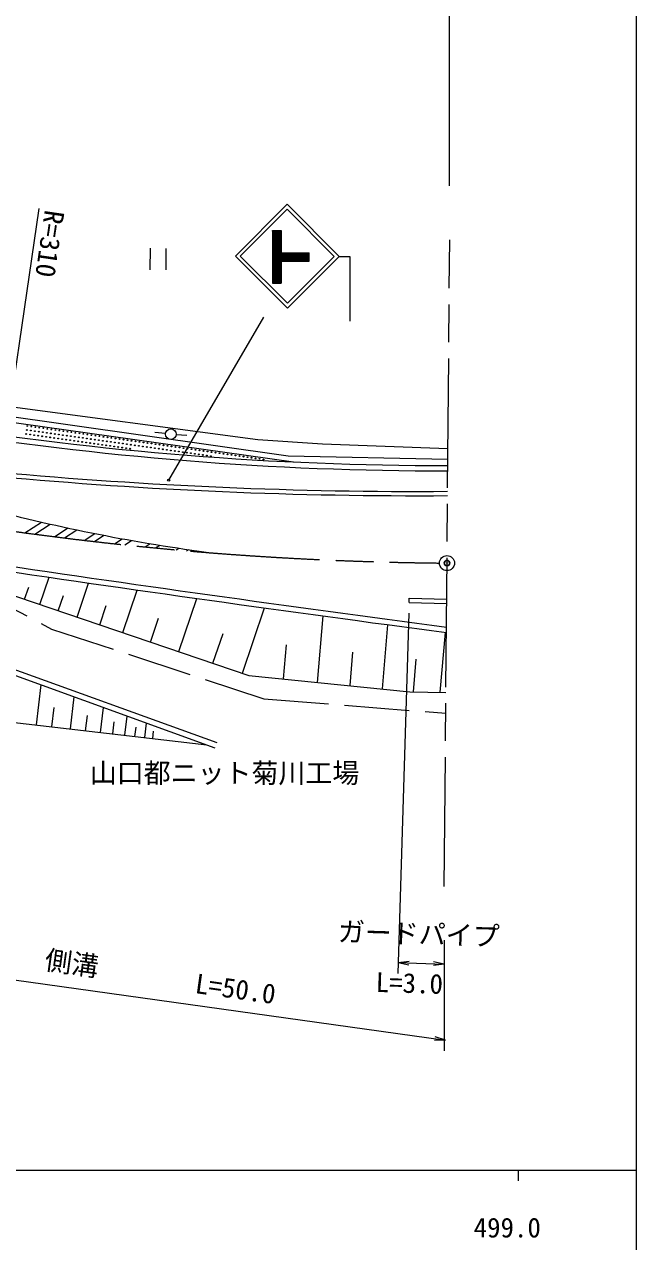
# Model space of a CAD drawing. Units: millimetres, scale not verified. Extents: x 40000 to 680000, y 20000 to 380000.
# Drawn here: x 522207 to 579000, y 198357 to 311315 of the extents above; entities that cross this region are included whole.
import ezdxf
from ezdxf.enums import TextEntityAlignment as Align

# ---------------------------------------------------------------- set-up
doc = ezdxf.new("R2010")
doc.units = ezdxf.units.MM
doc.header["$LTSCALE"] = 1000
doc.header["$PDMODE"] = 32
doc.header["$PDSIZE"] = 500
doc.linetypes.add('CHAIN', pattern=[18.5, 12, -1.5, 3.5, -1.5])
doc.linetypes.add('DASHED', pattern=[7.5, 6, -1.5])
for name, color, linetype, lineweight in [('M-BGD', 7, 'Continuous', 13), ('M-BMK', 2, 'CHAIN', 13), ('M-STR-HTXT', 7, 'Continuous', 13), ('M-STR-STRC', 7, 'Continuous', 13), ('M-TTL-BAND', 7, 'Continuous', 13)]:
    doc.layers.add(name, color=color, linetype=linetype, lineweight=lineweight)
doc.layers.add('M-OTRS', color=6, linetype='Continuous')
doc.styles.add('ＭＳ ゴシック', font='')
doc.styles.get('ＭＳ ゴシック').set_extended_font_data('MS Gothic')

# ---------------------------------------------------------------- blocks, each defined once
blk = doc.blocks.new('田')
at = {"color": 7, "linetype": 'Continuous', "lineweight": 13}
for p, q in [((-0.75, 2), (-0.75, 0)), ((0.75, 0), (0.75, 2))]:
    blk.add_line(p, q, dxfattribs=at)
blk = doc.blocks.new('open_arrow')
at = {"color": 0, "linetype": 'Continuous', "lineweight": -2}
blk.add_lwpolyline([(7.5, 1.25), (0, 0), (7.5, -1.25)], dxfattribs=at)

msp = doc.modelspace()

# ---------------------------------------------------------------- hatches: boundary and pattern name
at = {"layer": 'M-STR-STRC'}
h = msp.add_hatch(dxfattribs=at)
h.set_pattern_fill('USER', color=256, style=0, pattern_type=2)
h.set_pattern_definition([(45, (546026, 292171), (-28.28427, 28.28427), [])])
h.paths.add_polyline_path([(546026, 292171), (545226, 292171), (545226, 287285), (546026, 287285), (546026, 289328), (548637, 289328), (548637, 290128), (546026, 290128)])

# ---------------------------------------------------------------- linework, layer by layer
at = {"layer": 'M-BGD', "linetype": 'CHAIN'}
msp.add_line((561161, 231323), (561657, 291321), dxfattribs=at)
at = {"layer": 'M-BGD'}
for p, q in [((516059, 275622), (546673, 271285)), ((516632, 276433), (543857, 272785)), ((515989, 275127), (547183, 270708)), ((535298, 273335), (534302, 273432)), ((536294, 273251), (537292, 273181)), ((543857, 272785), (549870, 272379)), ((549870, 272379), (561497, 271969)), ((546673, 271285), (561488, 270958)), ((523650, 257481), (524506, 260003)), ((520035, 258707), (543038, 250905)), ((522232, 257962), (522618, 259100)), ((527099, 256311), (528171, 259471)), ((531335, 254874), (532675, 258824)), ((525357, 256902), (525841, 258331)), ((536537, 253110), (538209, 258040)), ((557896, 257679), (557908, 258079)), ((557896, 257679), (561378, 257574)), ((557908, 258079), (561381, 257974)), ((529195, 255600), (529801, 257385)), ((542438, 251108), (544492, 257162)), ((540082, 244635), (509681, 255647)), ((533909, 254001), (534663, 256224)), ((549397, 250257), (549930, 256414)), ((555419, 249644), (555935, 255600)), ((539911, 244165), (509440, 255203)), ((539699, 252037), (540635, 254798)), ((560791, 249333), (561271, 254887)), ((546245, 250578), (546519, 253745)), ((552415, 249950), (552684, 253058)), ((558298, 249379), (558560, 252404)), ((543038, 250905), (557968, 249385)), ((523335, 246306), (523770, 250012)), ((526477, 245936), (526826, 248905)), ((557968, 249385), (561310, 249324)), ((508802, 248013), (539125, 244450)), ((524770, 246137), (524979, 247919)), ((529271, 245608), (529543, 247921)), ((527889, 245771), (528055, 247186)), ((530414, 245474), (530546, 246593)), ((531534, 245342), (531743, 247124)), ((533367, 245127), (533525, 246478)), ((532460, 245233), (532563, 246113)), ((534117, 245039), (534197, 245723))]:
    msp.add_line(p, q, dxfattribs=at)
at = {"layer": 'M-BGD', "linetype": 'DASHED'}
for p, q in [((517105, 259193), (524739, 255207)), ((524739, 255207), (544432, 248722)), ((544432, 248722), (561294, 247390))]:
    msp.add_line(p, q, dxfattribs=at)
at = {"layer": 'M-BGD'}
for centre, radius in [((522430, 273674), 37.5), ((522482, 274045), 37.5), ((522801, 273621), 37.5), ((522853, 273993), 37.5), ((523172, 273569), 37.5), ((523225, 273940), 37.5), ((523543, 273516), 37.5), ((523596, 273888), 37.5), ((523915, 273464), 37.5), ((523967, 273835), 37.5), ((524286, 273411), 37.5), ((524339, 273782), 37.5), ((524657, 273358), 37.5), ((524710, 273730), 37.5), ((525081, 273677), 37.5), ((525453, 273625), 37.5), ((525824, 273572), 37.5), ((526195, 273519), 37.5), ((526566, 273467), 37.5), ((526938, 273414), 37.5), ((527309, 273361), 37.5), ((535795, 273286), 500), ((522377, 273303), 37.5), ((522748, 273250), 37.5), ((523120, 273198), 37.5), ((523491, 273145), 37.5), ((523862, 273092), 37.5), ((524233, 273040), 37.5), ((524605, 272987), 37.5), ((524976, 272935), 37.5), ((525029, 273306), 37.5), ((525347, 272882), 37.5), ((525400, 273253), 37.5), ((525719, 272829), 37.5), ((525771, 273201), 37.5), ((526090, 272777), 37.5), ((526142, 273148), 37.5), ((526461, 272724), 37.5), ((526514, 273095), 37.5), ((526832, 272672), 37.5), ((526885, 273043), 37.5), ((527204, 272619), 37.5), ((527256, 272990), 37.5), ((527575, 272566), 37.5), ((527628, 272938), 37.5), ((527680, 273309), 37.5), ((527946, 272514), 37.5), ((527999, 272885), 37.5), ((528052, 273256), 37.5), ((528318, 272461), 37.5), ((528370, 272832), 37.5), ((528423, 273204), 37.5), ((528689, 272409), 37.5), ((528742, 272780), 37.5), ((528794, 273151), 37.5), ((529060, 272356), 37.5), ((529113, 272727), 37.5), ((529165, 273098), 37.5), ((529432, 272303), 37.5), ((529484, 272675), 37.5), ((529537, 273046), 37.5), ((529803, 272251), 37.5), ((529855, 272622), 37.5), ((529908, 272993), 37.5), ((530174, 272198), 37.5), ((530227, 272569), 37.5), ((530279, 272941), 37.5), ((530598, 272517), 37.5), ((530651, 272888), 37.5), ((530969, 272464), 37.5), ((531022, 272835), 37.5), ((531341, 272412), 37.5), ((531393, 272783), 37.5), ((531712, 272359), 37.5), ((531764, 272730), 37.5), ((532083, 272306), 37.5), ((532136, 272678), 37.5), ((532454, 272254), 37.5), ((532507, 272625), 37.5), ((532826, 272201), 37.5), ((532878, 272572), 37.5), ((533250, 272520), 37.5), ((533621, 272467), 37.5), ((533992, 272415), 37.5), ((534364, 272362), 37.5), ((534735, 272309), 37.5), ((535106, 272257), 37.5), ((535477, 272204), 37.5), ((530545, 272145), 37.5), ((530917, 272093), 37.5), ((531288, 272040), 37.5), ((531659, 271988), 37.5), ((532031, 271935), 37.5), ((533197, 272149), 37.5), ((533568, 272096), 37.5), ((533940, 272043), 37.5), ((534311, 271991), 37.5), ((534682, 271938), 37.5), ((535054, 271886), 37.5), ((535425, 271833), 37.5), ((535796, 271780), 37.5), ((535849, 272152), 37.5), ((536167, 271728), 37.5), ((536220, 272099), 37.5), ((536539, 271675), 37.5), ((536591, 272046), 37.5), ((536910, 271623), 37.5), ((536963, 271994), 37.5), ((537281, 271570), 37.5), ((537334, 271941), 37.5), ((537653, 271517), 37.5), ((537705, 271889), 37.5), ((538024, 271465), 37.5), ((538076, 271836), 37.5), ((538395, 271412), 37.5), ((538448, 271783), 37.5), ((538766, 271360), 37.5), ((538819, 271731), 37.5), ((539138, 271307), 37.5), ((539190, 271678), 37.5), ((539509, 271254), 37.5), ((539562, 271626), 37.5), ((539933, 271573), 37.5), ((540304, 271520), 37.5), ((540675, 271468), 37.5), ((541047, 271415), 37.5), ((541418, 271363), 37.5), ((541789, 271310), 37.5), ((542161, 271257), 37.5), ((542532, 271205), 37.5), ((542903, 271152), 37.5), ((543275, 271100), 37.5), ((543646, 271047), 37.5), ((544017, 270994), 37.5), ((544388, 270942), 37.5), ((535595, 269023), 100)]:
    msp.add_circle(centre, radius, dxfattribs=at)
for centre, radius, start, end in [((561247, 571709), 301829, 260.83774, 270.04415), ((561247, 571709), 301329, 260.83774, 270.04501), ((558672, 690421), 422846, 264.72316, 270.37788), ((558672, 690421), 422446, 264.7235, 270.37869), ((940269, 3113551), 2883678, 261.56797, 262.44953), ((940335, 3114047), 2883678, 261.56797, 262.4483)]:
    msp.add_arc(centre, radius, start, end, dxfattribs=at)
at = {"layer": 'M-BMK', "linetype": 'Continuous'}
msp.add_circle((561409, 261322), 700, dxfattribs=at)
at = {"layer": 'M-BMK'}
msp.add_arc((563970, 571312), 310000, 261.70465, 269.39731, dxfattribs=at)
at = {"layer": 'M-OTRS'}
msp.add_point((561409, 261322), dxfattribs=at)
at = {"layer": 'M-STR-HTXT'}
for p, q in [((561651, 296321), (561626, 320615)), ((519244, 264555), (523572, 294241)), ((557865, 256680), (556852, 223249)), ((561154, 226323), (561140, 216073)), ((504502, 225012), (561278, 217064)), ((556882, 224248), (557887, 224384)), ((556882, 224248), (561151, 224119)), ((556882, 224248), (557877, 224051)), ((561151, 224119), (560146, 223983)), ((561151, 224119), (560156, 224316)), ((561278, 217064), (560264, 217037)), ((561278, 217064), (560310, 217368))]:
    msp.add_line(p, q, dxfattribs=at)
at = {"layer": 'M-STR-STRC'}
for p, q in [((545226, 292171), (545226, 287285)), ((545226, 292171), (546026, 292171)), ((546026, 292171), (546026, 290128)), ((546026, 290128), (548637, 290128)), ((546026, 289328), (548637, 289328)), ((546026, 289328), (546026, 287285)), ((548637, 289328), (548637, 290128)), ((551412, 289777), (552412, 289777)), ((552412, 289777), (552412, 283777)), ((545226, 287285), (546026, 287285)), ((535595, 269023), (544412, 284159)), ((522258, 264131), (523792, 265134)), ((523168, 264009), (524604, 264948)), ((524997, 263771), (526244, 264587)), ((525917, 263656), (527071, 264411)), ((527769, 263433), (528742, 264069)), ((528700, 263325), (529585, 263903)), ((530573, 263116), (531287, 263583)), ((531516, 263015), (532146, 263428)), ((533412, 262822), (533882, 263129)), ((534366, 262729), (534759, 262985)), ((536287, 262550), (536531, 262710)), ((537253, 262465), (537426, 262578))]:
    msp.add_line(p, q, dxfattribs=at)
for points in [[(546614, 284979), (551412, 289777), (546575, 294614), (541777, 289816)], [(546614, 285432), (550959, 289777), (546575, 294161), (542229, 289816)]]:
    msp.add_lwpolyline(points, close=True, dxfattribs=at)
msp.add_arc((561081, 426419), 165540, 255.11507, 262.59724, dxfattribs=at)
at = {"layer": 'M-TTL-BAND'}
for p, q in [((579000, 20000), (579000, 370000)), ((40000, 205000), (579000, 205000)), ((568000, 205000), (568000, 204000))]:
    msp.add_line(p, q, dxfattribs=at)

# ---------------------------------------------------------------- block references
at = {"layer": 'M-BGD', "xscale": 1000, "yscale": 1000, "rotation": 359.79165}
msp.add_blockref('田', (534604, 288529), dxfattribs=at)
at = {"layer": 'M-STR-STRC', "rotation": 59.8}
msp.add_blockref('open_arrow', (535595, 269023), dxfattribs=at)

# ---------------------------------------------------------------- texts
at = {"layer": 'M-BGD', "style": 'ＭＳ ゴシック'}
msp.add_text('山口都ニット菊川工場', height=1833, dxfattribs=at).set_placement((540776, 240379), align=Align.BOTTOM_CENTER)
at = {"layer": 'M-STR-HTXT', "style": 'ＭＳ ゴシック'}
msp.add_text('R=310', height=1833, rotation=261.705, dxfattribs=at).set_placement((523572, 294241), align=Align.BOTTOM_LEFT)
for s, rotation, p in [('ガードパイプ', 358.264, (558747, 225455)), ('側溝', 352.074, (526414, 222749)), ('L=50.0', 352.074, (541594, 220372)), ('L=3.0', 358.264, (557876, 220889))]:
    msp.add_text(s, height=1833, rotation=rotation, dxfattribs=at).set_placement(p, align=Align.BOTTOM_CENTER)
at = {"layer": 'M-TTL-BAND', "style": 'ＭＳ ゴシック'}
msp.add_text('499.0', height=1833, dxfattribs=at).set_placement((567000, 198195), align=Align.BOTTOM_CENTER)

doc.saveas('drawing.dxf')
